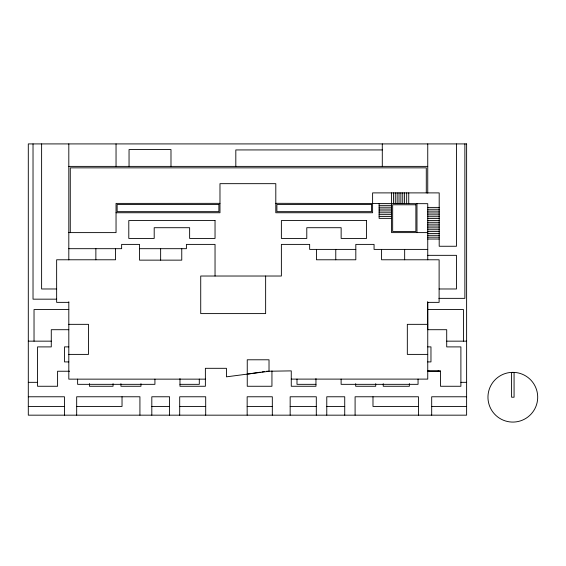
<?xml version="1.0" encoding="UTF-8"?>
<svg xmlns="http://www.w3.org/2000/svg" width="566" height="566" viewBox="0 0 566 566"><rect width="100%" height="100%" fill="white"/><g stroke="black" fill="none" stroke-linecap="round" stroke-linejoin="round"><path stroke-width="0.85" d="M247.25 374.126L260.31 372.173M262.058 371.919L264.669 371.529M266.409 371.268L291.264 370.879L291.264 386.267L315.955 386.267L315.955 378.569M382.291 149.933L235.817 149.933L235.817 166.39M68.811 166.39L427.747 166.39M219.976 203.35L116.044 203.406L116.044 232.612L68.811 232.612M275.805 203.321L427.747 203.682L427.747 259.78M379.121 205.345L391.566 205.345M379.121 207.206L391.566 207.206M427.747 207.404L439.195 207.404M379.121 209.066L391.566 209.066M427.747 209.264L439.195 209.264M379.121 210.927L391.566 210.927M427.747 211.125L439.195 211.125M116.044 212.745L219.976 212.745L219.976 183.667L275.805 183.667L275.805 212.745L372.605 212.745L372.605 192.893L439.195 192.893L439.195 246.26L456.465 246.26L456.465 143.913M379.121 212.788L391.566 212.788M427.747 212.986L439.195 212.986M379.121 214.648L391.566 214.648M427.747 214.847L439.195 214.847M379.121 216.509L391.566 216.509M427.747 216.707L439.195 216.707M391.566 218.37L379.121 218.37L379.121 203.413M427.747 218.568L439.195 218.568M427.747 220.429L439.195 220.429M427.747 222.289L439.195 222.289M427.747 224.15L439.195 224.15M427.747 226.011L439.195 226.011M427.747 227.872L439.195 227.872M427.747 229.732L439.195 229.732M427.747 231.593L439.195 231.593M427.747 232.612L391.566 232.612L391.566 192.893M427.747 233.454L439.195 233.454M427.747 235.315L439.195 235.315M427.747 237.175L439.195 237.175M427.747 239.036L439.195 239.036M68.811 248.686L121.633 248.686L121.633 244.392L139.526 244.392L139.526 260.141L181.757 260.141L181.757 248.686M139.526 248.686L186.405 248.686L186.405 244.392L215.038 244.392L215.038 276.024M355.816 249.401L309.652 249.401L309.652 244.392L281.38 244.392L281.38 276.024L200.725 276.024L200.725 313.599L265.638 313.599L265.638 276.024M427.747 249.401L374.062 249.401L374.062 244.392L355.816 244.392L355.816 259.78L316.451 259.78L316.451 249.401M427.747 255.337L456.465 255.337L456.465 288.978L439.06 288.978M56.529 288.978L41.615 288.978L41.615 143.913M438.905 298.353L464.87 298.353L464.87 143.913M56.593 299.173L33.026 299.173L33.026 143.913M68.811 302.364L56.642 302.364L56.642 259.78L115.549 259.78L115.549 248.686M427.627 302.364L439.117 302.364L439.117 259.78L381.583 259.78L381.583 249.401M68.811 309.552L34.031 309.552L34.031 341.156M427.684 309.552L463.469 309.552L463.469 341.156M68.811 324.339L88.494 324.339L88.494 354.394L68.811 354.394M427.747 324.339L407.329 324.339L407.329 354.394L427.747 354.394M68.811 329.702L51.28 329.702L51.28 346.901L37.554 346.901L37.554 386.267L57.591 386.267L57.591 371.239L69.639 371.239M28.3 341.156L51.28 341.156M446.708 341.156L466.617 341.156M68.811 346.88L64.517 346.88L64.517 361.915L68.811 361.915M427.747 346.88L430.967 346.88L430.967 361.915L427.747 361.915M427.747 370.879L440.49 370.879L440.49 386.267L460.894 386.267L460.894 346.901L446.708 346.901L446.708 329.702L427.747 329.702L427.663 301.798M427.747 371.239L440.49 371.239M205.38 379.142L68.811 379.142L68.811 301.77M291.264 379.107L427.747 379.107L427.747 302.159M28.3 382.333L37.554 382.333M460.894 382.333L466.617 382.333M179.974 384.335L199.296 384.335L199.296 379.107M315.955 384.335L296.994 384.335L296.994 379.107M28.3 396.773L64.446 396.773L64.446 415.168M466.617 396.773L431.688 396.773L431.688 415.168M28.3 406.438L64.446 406.438M76.679 406.438L122.03 406.438L122.03 396.773M151.815 406.438L169.574 406.438M179.698 406.438L205.699 406.438M247.158 406.438L272.317 406.438M290.16 406.438L316.302 406.438M326.773 406.438L344.729 406.438M418.479 406.438L372.987 406.438L372.987 396.773M431.688 406.438L466.617 406.438M514.07 372.428L514.07 397.212L511.586 397.212L511.586 372.428M438.183 370.879L438.183 371.239M428.879 370.879L428.879 371.239M427.747 143.913L427.747 193.14M426.29 192.893L426.29 167.847L70.269 167.847L70.269 232.612M418.479 415.168L418.479 396.773L355.094 396.773L355.094 415.168M418.055 379.107L418.055 384.335L341.114 384.335L341.114 379.107M416.979 203.682L416.979 232.612M409.36 383.614L409.36 386.267L383.239 386.267L383.239 383.691M408.744 192.893L408.744 203.682M406.671 192.893L406.671 203.682M404.662 249.401L404.662 259.78M404.598 192.893L404.598 203.682M402.737 192.893L402.737 203.682M400.877 192.893L400.877 203.682M399.016 192.893L399.016 203.682M397.155 192.893L397.155 203.682M395.287 192.893L395.287 203.682M393.427 192.893L393.427 203.682M382.291 143.913L382.291 166.39M375.718 383.691L375.718 386.267L355.681 386.267L355.681 383.698M344.729 415.168L344.729 396.773L326.773 396.773L326.773 415.168M335.772 249.401L335.772 259.78M316.302 415.168L316.302 396.773L290.16 396.773L290.16 415.168M272.317 415.168L272.317 396.773L247.158 396.773L247.158 415.168M271.942 370.879L271.942 386.267L247.25 386.267L247.25 359.785L269.02 359.785L269.02 371.289L226.435 376.836L226.435 368.31L205.38 368.31L205.38 386.267L179.974 386.267L179.974 378.569M205.699 415.168L205.699 396.773L179.698 396.773L179.698 415.168M170.989 166.39L170.989 149.573L129.048 149.573L129.048 166.39M169.574 415.168L169.574 396.773L151.815 396.773L151.815 415.168M160.638 248.686L160.638 260.141M154.921 379.142L154.921 384.335L77.627 384.335L77.627 379.142M140.962 383.698L140.962 386.267L120.926 386.267L120.926 383.691M139.922 415.168L139.922 396.773L76.679 396.773L76.679 415.168M116.044 143.913L116.044 166.39M113.051 383.691L113.051 386.267L89.435 386.267L89.435 383.614M95.866 248.686L95.866 259.78M68.811 143.913L68.811 259.872M512.831 372.343L509.584 372.555A24.869 24.869 0 0 0 491.854 410.576A24.869 24.869 0 0 0 533.802 410.576A24.869 24.869 0 0 0 516.072 372.555L512.831 372.343M466.617 143.913L28.3 143.913L28.3 415.168L466.617 415.168L466.617 143.913M218.886 204.496L117.134 204.496L117.134 211.656L218.886 211.656L218.886 204.496M371.494 204.496L276.894 204.496L276.894 211.656L371.494 211.656L371.494 204.496M415.883 204.772L392.663 204.772L392.663 231.522L415.883 231.522L415.883 204.772M215.038 220.556L128.793 220.556L128.793 238.435L154.2 238.435L154.2 227.709L189.631 227.709L189.631 238.435L215.038 238.435L215.038 220.556M366.549 220.556L281.38 220.556L281.38 238.435L306.786 238.435L306.786 227.709L341.142 227.709L341.142 238.435L366.549 238.435L366.549 220.556"/></g></svg>
